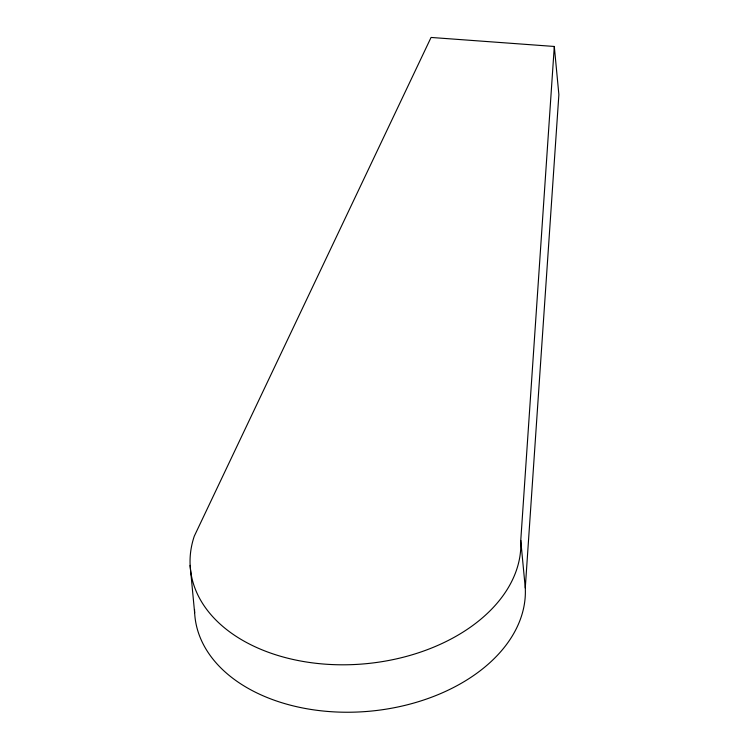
<?xml version="1.0" encoding="UTF-8"?>
<svg xmlns="http://www.w3.org/2000/svg" width="749" height="749" viewBox="0 0 749 749"><rect width="100%" height="100%" fill="white"/><g stroke="black" fill="none" stroke-linecap="round" stroke-linejoin="round"><path stroke-width="1.12" d="M520.761 540.478L554.297 46.466L431.059 37.45L194.281 536.172A165.829 111.283 -5.4 0 0 339.512 664.784A165.829 111.283 -5.4 0 0 520.761 540.478L525.274 587.909A165.829 111.283 -5.4 0 1 363.171 711.728A165.829 111.283 -5.4 0 1 194.543 609.471M525.274 587.909L558.876 94.617L554.297 46.466M190.124 565.373L194.637 612.813"/></g></svg>
